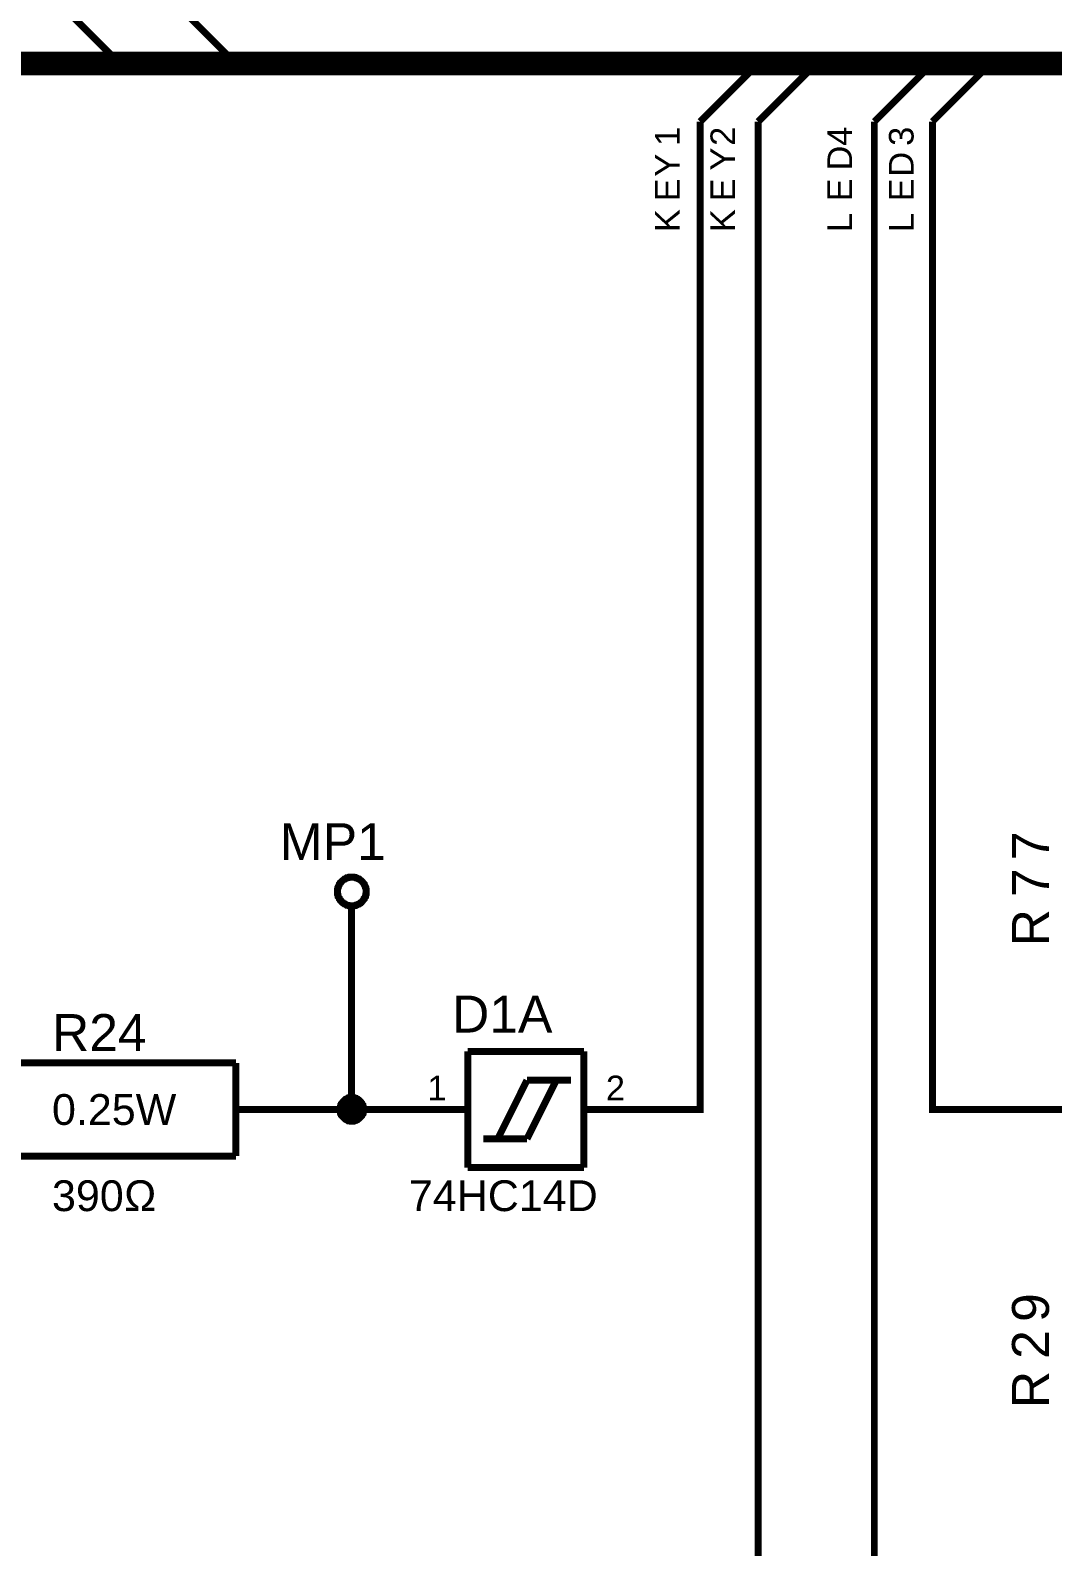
# Model space of a CAD drawing. Header units: millimetres. Extents: x -2024 to 917, y -725 to 13.
# Drawn here: x 325.8 to 369.8, y -600.1 to -534.9 of the extents above; entities that cross this region are included whole.
import ezdxf

# ---------------------------------------------------------------- set-up
doc = ezdxf.new("R2010")
doc.units = ezdxf.units.MM
doc.layers.add('Sheet', color=255, linetype='Continuous')
doc.styles.get("Standard").update_dxf_attribs({"font": 'arial.ttf'})

msp = doc.modelspace()

# ---------------------------------------------------------------- linework, layer by layer
at = {"layer": 'Sheet'}
for points, const_width in [([(327.156, -533.79), (329.655, -536.291)], 0.3), ([(332.154, -533.79), (334.653, -536.291)], 0.3), ([(599.52, -598.801), (599.52, -536.291), (264.675, -536.291)], 1.016), ([(354.63, -538.791), (357.13, -536.291)], 0.3), ([(357.13, -538.791), (359.629, -536.291)], 0.3), ([(362.128, -538.791), (364.627, -536.291)], 0.3), ([(364.627, -538.791), (367.127, -536.291)], 0.3), ([(352.131, -581.298), (354.63, -581.298), (354.63, -538.791)], 0.3), ([(352.131, -638.79), (357.13, -638.79), (357.13, -538.791)], 0.3), ([(372.125, -638.79), (362.128, -638.79), (362.128, -538.791)], 0.3), ([(372.125, -581.298), (364.627, -581.298), (364.627, -538.791)], 0.3), ([(339.023, -571.925), (339.023, -571.892), (339.023, -571.859), (339.023, -571.826), (339.039, -571.793), (339.039, -571.76), (339.056, -571.743), (339.056, -571.71), (339.072, -571.677), (339.089, -571.661), (339.106, -571.627), (339.106, -571.594), (339.122, -571.578), (339.139, -571.545), (339.172, -571.528), (339.188, -571.495), (339.205, -571.478), (339.221, -571.462), (339.255, -571.445), (339.271, -571.429), (339.304, -571.396), (339.321, -571.379), (339.354, -571.379), (339.37, -571.362), (339.403, -571.346), (339.42, -571.329), (339.453, -571.329), (339.486, -571.313), (339.519, -571.313), (339.536, -571.296), (339.569, -571.296), (339.602, -571.296), (339.635, -571.296)], 0.3), ([(339.635, -571.296), (339.602, -571.296), (339.569, -571.296), (339.536, -571.296), (339.519, -571.313), (339.486, -571.313), (339.453, -571.329), (339.42, -571.329), (339.403, -571.346), (339.37, -571.362), (339.354, -571.379), (339.321, -571.379), (339.304, -571.396), (339.271, -571.429), (339.255, -571.445), (339.221, -571.462), (339.205, -571.478), (339.188, -571.495), (339.172, -571.528), (339.139, -571.545), (339.122, -571.578), (339.106, -571.594), (339.106, -571.627), (339.089, -571.661), (339.072, -571.677), (339.056, -571.71), (339.056, -571.743), (339.039, -571.76), (339.039, -571.793), (339.023, -571.826), (339.023, -571.859), (339.023, -571.892), (339.023, -571.925)], 0.3), ([(339.635, -571.296), (339.668, -571.296), (339.701, -571.296), (339.735, -571.296), (339.768, -571.313), (339.801, -571.313), (339.817, -571.329), (339.85, -571.329), (339.883, -571.346), (339.9, -571.362), (339.933, -571.379), (339.966, -571.379), (339.983, -571.396), (340.016, -571.429), (340.032, -571.445), (340.066, -571.462), (340.082, -571.478), (340.099, -571.495), (340.115, -571.528), (340.132, -571.545), (340.165, -571.578), (340.181, -571.594), (340.181, -571.627), (340.198, -571.661), (340.214, -571.677), (340.231, -571.71), (340.231, -571.743), (340.248, -571.76), (340.248, -571.793), (340.264, -571.826), (340.264, -571.859), (340.264, -571.892), (340.264, -571.925)], 0.3), ([(340.264, -571.925), (340.264, -571.892), (340.264, -571.859), (340.264, -571.826), (340.248, -571.793), (340.248, -571.76), (340.231, -571.743), (340.231, -571.71), (340.214, -571.677), (340.198, -571.661), (340.181, -571.627), (340.181, -571.594), (340.165, -571.578), (340.132, -571.545), (340.115, -571.528), (340.099, -571.495), (340.082, -571.478), (340.066, -571.462), (340.032, -571.445), (340.016, -571.429), (339.983, -571.396), (339.966, -571.379), (339.933, -571.379), (339.9, -571.362), (339.883, -571.346), (339.85, -571.329), (339.817, -571.329), (339.801, -571.313), (339.768, -571.313), (339.735, -571.296), (339.701, -571.296), (339.668, -571.296), (339.635, -571.296)], 0.3), ([(339.635, -572.538), (339.602, -572.538), (339.569, -572.538), (339.536, -572.538), (339.519, -572.522), (339.486, -572.522), (339.453, -572.505), (339.42, -572.505), (339.403, -572.488), (339.37, -572.472), (339.354, -572.455), (339.321, -572.455), (339.304, -572.439), (339.271, -572.422), (339.255, -572.389), (339.221, -572.373), (339.205, -572.356), (339.188, -572.339), (339.172, -572.306), (339.139, -572.29), (339.122, -572.257), (339.106, -572.24), (339.106, -572.207), (339.089, -572.19), (339.072, -572.157), (339.056, -572.141), (339.056, -572.108), (339.039, -572.075), (339.039, -572.041), (339.023, -572.025), (339.023, -571.992), (339.023, -571.959), (339.023, -571.925)], 0.3), ([(339.023, -571.925), (339.023, -571.925)], 0.3), ([(339.023, -571.925), (339.023, -571.959), (339.023, -571.992), (339.023, -572.025), (339.039, -572.041), (339.039, -572.075), (339.056, -572.108), (339.056, -572.141), (339.072, -572.157), (339.089, -572.19), (339.106, -572.207), (339.106, -572.24), (339.122, -572.257), (339.139, -572.29), (339.172, -572.306), (339.188, -572.339), (339.205, -572.356), (339.221, -572.373), (339.255, -572.389), (339.271, -572.422), (339.304, -572.439), (339.321, -572.455), (339.354, -572.455), (339.37, -572.472), (339.403, -572.488), (339.42, -572.505), (339.453, -572.505), (339.486, -572.522), (339.519, -572.522), (339.536, -572.538), (339.569, -572.538), (339.602, -572.538), (339.635, -572.538)], 0.3), ([(340.264, -571.925), (340.264, -571.959), (340.264, -571.992), (340.264, -572.025), (340.248, -572.041), (340.248, -572.075), (340.231, -572.108), (340.231, -572.141), (340.214, -572.157), (340.198, -572.19), (340.181, -572.207), (340.181, -572.24), (340.165, -572.257), (340.132, -572.29), (340.115, -572.306), (340.099, -572.339), (340.082, -572.356), (340.066, -572.373), (340.032, -572.389), (340.016, -572.422), (339.983, -572.439), (339.966, -572.455), (339.933, -572.455), (339.9, -572.472), (339.883, -572.488), (339.85, -572.505), (339.817, -572.505), (339.801, -572.522), (339.768, -572.522), (339.735, -572.538), (339.701, -572.538), (339.668, -572.538), (339.635, -572.538)], 0.3), ([(339.635, -572.538), (339.668, -572.538), (339.701, -572.538), (339.735, -572.538), (339.768, -572.522), (339.801, -572.522), (339.817, -572.505), (339.85, -572.505), (339.883, -572.488), (339.9, -572.472), (339.933, -572.455), (339.966, -572.455), (339.983, -572.439), (340.016, -572.422), (340.032, -572.389), (340.066, -572.373), (340.082, -572.356), (340.099, -572.339), (340.115, -572.306), (340.132, -572.29), (340.165, -572.257), (340.181, -572.24), (340.181, -572.207), (340.198, -572.19), (340.214, -572.157), (340.231, -572.141), (340.231, -572.108), (340.248, -572.075), (340.248, -572.041), (340.264, -572.025), (340.264, -571.992), (340.264, -571.959), (340.264, -571.925)], 0.3), ([(340.264, -571.925), (340.264, -571.925), (340.264, -571.925), (340.264, -571.925), (340.264, -571.925), (340.264, -571.925), (340.264, -571.925), (340.264, -571.925), (340.264, -571.925), (340.264, -571.925), (340.264, -571.925), (340.264, -571.925), (340.264, -571.925), (340.264, -571.925), (340.264, -571.925), (340.264, -571.925), (340.264, -571.925), (340.264, -571.925), (340.264, -571.925), (340.264, -571.925), (340.264, -571.925), (340.264, -571.925), (340.264, -571.925), (340.264, -571.925), (340.264, -571.925), (340.264, -571.925), (340.264, -571.925), (340.264, -571.925), (340.264, -571.925), (340.264, -571.925), (340.264, -571.925), (340.264, -571.925), (340.264, -571.925)], 0.3), ([(340.264, -571.925), (340.264, -571.925)], 0.3), ([(339.635, -572.538), (339.635, -573.797)], 0.3), ([(339.635, -573.797), (339.635, -581.298)], 0.3), ([(344.634, -578.797), (349.632, -578.797)], 0.3), ([(344.634, -583.798), (344.634, -578.797)], 0.3), ([(349.632, -578.797), (349.632, -583.798)], 0.3), ([(324.656, -579.294), (334.653, -579.294)], 0.3), ([(334.653, -579.294), (334.653, -583.301)], 0.3), ([(345.925, -582.556), (347.182, -580.039)], 0.3), ([(347.182, -580.039), (349.069, -580.039)], 0.3), ([(347.182, -582.556), (348.44, -580.039)], 0.3), ([(339.139, -581.298), (339.139, -581.265), (339.139, -581.248), (339.139, -581.215), (339.155, -581.198), (339.155, -581.165), (339.155, -581.149), (339.172, -581.116), (339.172, -581.099), (339.188, -581.083), (339.205, -581.049), (339.205, -581.033), (339.221, -581.016), (339.238, -581), (339.255, -580.967), (339.271, -580.95), (339.288, -580.934), (339.304, -580.917), (339.321, -580.9), (339.337, -580.884), (339.354, -580.867), (339.387, -580.867), (339.403, -580.851), (339.42, -580.834), (339.453, -580.818), (339.47, -580.818), (339.486, -580.801), (339.519, -580.801), (339.536, -580.801), (339.569, -580.784), (339.586, -580.784), (339.619, -580.784), (339.635, -580.784)], 0.3), ([(339.139, -581.298), (339.139, -581.265), (339.139, -581.248), (339.139, -581.215), (339.155, -581.198), (339.155, -581.165), (339.155, -581.149), (339.172, -581.116), (339.172, -581.099), (339.188, -581.083), (339.205, -581.049), (339.205, -581.033), (339.221, -581.016), (339.238, -581), (339.255, -580.967), (339.271, -580.95), (339.288, -580.934), (339.304, -580.917), (339.321, -580.9), (339.337, -580.884), (339.354, -580.867), (339.387, -580.867), (339.403, -580.851), (339.42, -580.834), (339.453, -580.818), (339.47, -580.818), (339.486, -580.801), (339.519, -580.801), (339.536, -580.801), (339.569, -580.784), (339.586, -580.784), (339.619, -580.784), (339.635, -580.784)], 0.3), ([(339.139, -581.298), (339.139, -581.265), (339.139, -581.248), (339.139, -581.215), (339.155, -581.198), (339.155, -581.165), (339.155, -581.149), (339.172, -581.116), (339.172, -581.099), (339.188, -581.083), (339.205, -581.049), (339.205, -581.033), (339.221, -581.016), (339.238, -581), (339.255, -580.967), (339.271, -580.95), (339.288, -580.934), (339.304, -580.917), (339.321, -580.9), (339.337, -580.884), (339.354, -580.867), (339.387, -580.867), (339.403, -580.851), (339.42, -580.834), (339.453, -580.818), (339.47, -580.818), (339.486, -580.801), (339.519, -580.801), (339.536, -580.801), (339.569, -580.784), (339.586, -580.784), (339.619, -580.784), (339.635, -580.784)], 0.3), ([(339.139, -581.298), (339.139, -581.265), (339.139, -581.248), (339.139, -581.215), (339.155, -581.198), (339.155, -581.165), (339.155, -581.149), (339.172, -581.116), (339.172, -581.099), (339.188, -581.083), (339.205, -581.049), (339.205, -581.033), (339.221, -581.016), (339.238, -581), (339.255, -580.967), (339.271, -580.95), (339.288, -580.934), (339.304, -580.917), (339.321, -580.9), (339.337, -580.884), (339.354, -580.867), (339.387, -580.867), (339.403, -580.851), (339.42, -580.834), (339.453, -580.818), (339.47, -580.818), (339.486, -580.801), (339.519, -580.801), (339.536, -580.801), (339.569, -580.784), (339.586, -580.784), (339.619, -580.784), (339.635, -580.784)], 0.3), ([(339.635, -580.784), (339.635, -580.784)], 0.3), ([(339.635, -580.784), (339.668, -580.784), (339.685, -580.784), (339.718, -580.784), (339.735, -580.801), (339.768, -580.801), (339.784, -580.801), (339.817, -580.818), (339.834, -580.818), (339.85, -580.834), (339.883, -580.851), (339.9, -580.867), (339.917, -580.867), (339.933, -580.884), (339.966, -580.9), (339.983, -580.917), (339.999, -580.934), (340.016, -580.95), (340.032, -580.967), (340.049, -581), (340.066, -581.016), (340.066, -581.033), (340.082, -581.049), (340.099, -581.083), (340.115, -581.099), (340.115, -581.116), (340.132, -581.149), (340.132, -581.165), (340.132, -581.198), (340.148, -581.215), (340.148, -581.248), (340.148, -581.265), (340.148, -581.298)], 0.3), ([(339.635, -580.784), (339.635, -580.784)], 0.3), ([(339.635, -580.784), (339.668, -580.784), (339.685, -580.784), (339.718, -580.784), (339.735, -580.801), (339.768, -580.801), (339.784, -580.801), (339.817, -580.818), (339.834, -580.818), (339.85, -580.834), (339.883, -580.851), (339.9, -580.867), (339.917, -580.867), (339.933, -580.884), (339.966, -580.9), (339.983, -580.917), (339.999, -580.934), (340.016, -580.95), (340.032, -580.967), (340.049, -581), (340.066, -581.016), (340.066, -581.033), (340.082, -581.049), (340.099, -581.083), (340.115, -581.099), (340.115, -581.116), (340.132, -581.149), (340.132, -581.165), (340.132, -581.198), (340.148, -581.215), (340.148, -581.248), (340.148, -581.265), (340.148, -581.298)], 0.3), ([(339.635, -580.784), (339.635, -580.784)], 0.3), ([(339.635, -580.784), (339.668, -580.784), (339.685, -580.784), (339.718, -580.784), (339.735, -580.801), (339.768, -580.801), (339.784, -580.801), (339.817, -580.818), (339.834, -580.818), (339.85, -580.834), (339.883, -580.851), (339.9, -580.867), (339.917, -580.867), (339.933, -580.884), (339.966, -580.9), (339.983, -580.917), (339.999, -580.934), (340.016, -580.95), (340.032, -580.967), (340.049, -581), (340.066, -581.016), (340.066, -581.033), (340.082, -581.049), (340.099, -581.083), (340.115, -581.099), (340.115, -581.116), (340.132, -581.149), (340.132, -581.165), (340.132, -581.198), (340.148, -581.215), (340.148, -581.248), (340.148, -581.265), (340.148, -581.298)], 0.3), ([(339.635, -580.784), (339.635, -580.784)], 0.3), ([(339.635, -580.784), (339.668, -580.784), (339.685, -580.784), (339.718, -580.784), (339.735, -580.801), (339.768, -580.801), (339.784, -580.801), (339.817, -580.818), (339.834, -580.818), (339.85, -580.834), (339.883, -580.851), (339.9, -580.867), (339.917, -580.867), (339.933, -580.884), (339.966, -580.9), (339.983, -580.917), (339.999, -580.934), (340.016, -580.95), (340.032, -580.967), (340.049, -581), (340.066, -581.016), (340.066, -581.033), (340.082, -581.049), (340.099, -581.083), (340.115, -581.099), (340.115, -581.116), (340.132, -581.149), (340.132, -581.165), (340.132, -581.198), (340.148, -581.215), (340.148, -581.248), (340.148, -581.265), (340.148, -581.298)], 0.3), ([(334.653, -581.298), (337.136, -581.298)], 0.3), ([(337.136, -581.298), (339.635, -581.298), (342.134, -581.298)], 0.3), ([(339.635, -581.795), (339.619, -581.795), (339.586, -581.795), (339.569, -581.795), (339.536, -581.778), (339.519, -581.778), (339.486, -581.778), (339.47, -581.761), (339.453, -581.761), (339.42, -581.745), (339.403, -581.728), (339.387, -581.728), (339.354, -581.712), (339.337, -581.695), (339.321, -581.679), (339.304, -581.662), (339.288, -581.646), (339.271, -581.629), (339.255, -581.612), (339.238, -581.596), (339.221, -581.579), (339.205, -581.563), (339.205, -581.53), (339.188, -581.513), (339.172, -581.497), (339.172, -581.463), (339.155, -581.447), (339.155, -581.43), (339.155, -581.397), (339.139, -581.381), (339.139, -581.347), (339.139, -581.331), (339.139, -581.298)], 0.3), ([(339.139, -581.298), (339.139, -581.298)], 0.3), ([(339.635, -581.795), (339.619, -581.795), (339.586, -581.795), (339.569, -581.795), (339.536, -581.778), (339.519, -581.778), (339.486, -581.778), (339.47, -581.761), (339.453, -581.761), (339.42, -581.745), (339.403, -581.728), (339.387, -581.728), (339.354, -581.712), (339.337, -581.695), (339.321, -581.679), (339.304, -581.662), (339.288, -581.646), (339.271, -581.629), (339.255, -581.612), (339.238, -581.596), (339.221, -581.579), (339.205, -581.563), (339.205, -581.53), (339.188, -581.513), (339.172, -581.497), (339.172, -581.463), (339.155, -581.447), (339.155, -581.43), (339.155, -581.397), (339.139, -581.381), (339.139, -581.347), (339.139, -581.331), (339.139, -581.298)], 0.3), ([(339.139, -581.298), (339.139, -581.298)], 0.3), ([(339.635, -581.795), (339.619, -581.795), (339.586, -581.795), (339.569, -581.795), (339.536, -581.778), (339.519, -581.778), (339.486, -581.778), (339.47, -581.761), (339.453, -581.761), (339.42, -581.745), (339.403, -581.728), (339.387, -581.728), (339.354, -581.712), (339.337, -581.695), (339.321, -581.679), (339.304, -581.662), (339.288, -581.646), (339.271, -581.629), (339.255, -581.612), (339.238, -581.596), (339.221, -581.579), (339.205, -581.563), (339.205, -581.53), (339.188, -581.513), (339.172, -581.497), (339.172, -581.463), (339.155, -581.447), (339.155, -581.43), (339.155, -581.397), (339.139, -581.381), (339.139, -581.347), (339.139, -581.331), (339.139, -581.298)], 0.3), ([(339.139, -581.298), (339.139, -581.298)], 0.3), ([(339.635, -581.795), (339.619, -581.795), (339.586, -581.795), (339.569, -581.795), (339.536, -581.778), (339.519, -581.778), (339.486, -581.778), (339.47, -581.761), (339.453, -581.761), (339.42, -581.745), (339.403, -581.728), (339.387, -581.728), (339.354, -581.712), (339.337, -581.695), (339.321, -581.679), (339.304, -581.662), (339.288, -581.646), (339.271, -581.629), (339.255, -581.612), (339.238, -581.596), (339.221, -581.579), (339.205, -581.563), (339.205, -581.53), (339.188, -581.513), (339.172, -581.497), (339.172, -581.463), (339.155, -581.447), (339.155, -581.43), (339.155, -581.397), (339.139, -581.381), (339.139, -581.347), (339.139, -581.331), (339.139, -581.298)], 0.3), ([(339.139, -581.298), (339.139, -581.298)], 0.3), ([(339.139, -581.298), (339.139, -581.265), (339.139, -581.248), (339.139, -581.215), (339.155, -581.198), (339.155, -581.165), (339.155, -581.149), (339.172, -581.116), (339.172, -581.099), (339.188, -581.083), (339.205, -581.049), (339.205, -581.033), (339.221, -581.016), (339.238, -581), (339.255, -580.967), (339.271, -580.95), (339.288, -580.934), (339.304, -580.917), (339.321, -580.9), (339.337, -580.884), (339.354, -580.867), (339.387, -580.867), (339.403, -580.851), (339.42, -580.834), (339.453, -580.818), (339.47, -580.818), (339.486, -580.801), (339.519, -580.801), (339.536, -580.801), (339.569, -580.784), (339.586, -580.784), (339.619, -580.784), (339.635, -580.784)], 0.0991), ([(339.139, -581.298), (339.139, -581.265), (339.139, -581.248), (339.139, -581.215), (339.155, -581.198), (339.155, -581.165), (339.155, -581.149), (339.172, -581.116), (339.172, -581.099), (339.188, -581.083), (339.205, -581.049), (339.205, -581.033), (339.221, -581.016), (339.238, -581), (339.255, -580.967), (339.271, -580.95), (339.288, -580.934), (339.304, -580.917), (339.321, -580.9), (339.337, -580.884), (339.354, -580.867), (339.387, -580.867), (339.403, -580.851), (339.42, -580.834), (339.453, -580.818), (339.47, -580.818), (339.486, -580.801), (339.519, -580.801), (339.536, -580.801), (339.569, -580.784), (339.586, -580.784), (339.619, -580.784), (339.635, -580.784)], 0.0991), ([(339.139, -581.298), (339.139, -581.265), (339.139, -581.248), (339.139, -581.215), (339.155, -581.198), (339.155, -581.165), (339.155, -581.149), (339.172, -581.116), (339.172, -581.099), (339.188, -581.083), (339.205, -581.049), (339.205, -581.033), (339.221, -581.016), (339.238, -581), (339.255, -580.967), (339.271, -580.95), (339.288, -580.934), (339.304, -580.917), (339.321, -580.9), (339.337, -580.884), (339.354, -580.867), (339.387, -580.867), (339.403, -580.851), (339.42, -580.834), (339.453, -580.818), (339.47, -580.818), (339.486, -580.801), (339.519, -580.801), (339.536, -580.801), (339.569, -580.784), (339.586, -580.784), (339.619, -580.784), (339.635, -580.784)], 0.0991), ([(339.139, -581.298), (339.139, -581.265), (339.139, -581.248), (339.139, -581.215), (339.155, -581.198), (339.155, -581.165), (339.155, -581.149), (339.172, -581.116), (339.172, -581.099), (339.188, -581.083), (339.205, -581.049), (339.205, -581.033), (339.221, -581.016), (339.238, -581), (339.255, -580.967), (339.271, -580.95), (339.288, -580.934), (339.304, -580.917), (339.321, -580.9), (339.337, -580.884), (339.354, -580.867), (339.387, -580.867), (339.403, -580.851), (339.42, -580.834), (339.453, -580.818), (339.47, -580.818), (339.486, -580.801), (339.519, -580.801), (339.536, -580.801), (339.569, -580.784), (339.586, -580.784), (339.619, -580.784), (339.635, -580.784)], 0.0991), ([(339.635, -581.795), (339.619, -581.795), (339.586, -581.795), (339.569, -581.795), (339.536, -581.778), (339.519, -581.778), (339.486, -581.778), (339.47, -581.761), (339.453, -581.761), (339.42, -581.745), (339.403, -581.728), (339.387, -581.728), (339.354, -581.712), (339.337, -581.695), (339.321, -581.679), (339.304, -581.662), (339.288, -581.646), (339.271, -581.629), (339.255, -581.612), (339.238, -581.596), (339.221, -581.579), (339.205, -581.563), (339.205, -581.53), (339.188, -581.513), (339.172, -581.497), (339.172, -581.463), (339.155, -581.447), (339.155, -581.43), (339.155, -581.397), (339.139, -581.381), (339.139, -581.347), (339.139, -581.331), (339.139, -581.298)], 0.0991), ([(339.139, -581.298), (339.139, -581.298)], 0.0991), ([(339.635, -581.795), (339.619, -581.795), (339.586, -581.795), (339.569, -581.795), (339.536, -581.778), (339.519, -581.778), (339.486, -581.778), (339.47, -581.761), (339.453, -581.761), (339.42, -581.745), (339.403, -581.728), (339.387, -581.728), (339.354, -581.712), (339.337, -581.695), (339.321, -581.679), (339.304, -581.662), (339.288, -581.646), (339.271, -581.629), (339.255, -581.612), (339.238, -581.596), (339.221, -581.579), (339.205, -581.563), (339.205, -581.53), (339.188, -581.513), (339.172, -581.497), (339.172, -581.463), (339.155, -581.447), (339.155, -581.43), (339.155, -581.397), (339.139, -581.381), (339.139, -581.347), (339.139, -581.331), (339.139, -581.298)], 0.0991), ([(339.139, -581.298), (339.139, -581.298)], 0.0991), ([(339.635, -581.795), (339.619, -581.795), (339.586, -581.795), (339.569, -581.795), (339.536, -581.778), (339.519, -581.778), (339.486, -581.778), (339.47, -581.761), (339.453, -581.761), (339.42, -581.745), (339.403, -581.728), (339.387, -581.728), (339.354, -581.712), (339.337, -581.695), (339.321, -581.679), (339.304, -581.662), (339.288, -581.646), (339.271, -581.629), (339.255, -581.612), (339.238, -581.596), (339.221, -581.579), (339.205, -581.563), (339.205, -581.53), (339.188, -581.513), (339.172, -581.497), (339.172, -581.463), (339.155, -581.447), (339.155, -581.43), (339.155, -581.397), (339.139, -581.381), (339.139, -581.347), (339.139, -581.331), (339.139, -581.298)], 0.0991), ([(339.139, -581.298), (339.139, -581.298)], 0.0991), ([(339.635, -581.795), (339.619, -581.795), (339.586, -581.795), (339.569, -581.795), (339.536, -581.778), (339.519, -581.778), (339.486, -581.778), (339.47, -581.761), (339.453, -581.761), (339.42, -581.745), (339.403, -581.728), (339.387, -581.728), (339.354, -581.712), (339.337, -581.695), (339.321, -581.679), (339.304, -581.662), (339.288, -581.646), (339.271, -581.629), (339.255, -581.612), (339.238, -581.596), (339.221, -581.579), (339.205, -581.563), (339.205, -581.53), (339.188, -581.513), (339.172, -581.497), (339.172, -581.463), (339.155, -581.447), (339.155, -581.43), (339.155, -581.397), (339.139, -581.381), (339.139, -581.347), (339.139, -581.331), (339.139, -581.298)], 0.0991), ([(339.139, -581.298), (339.139, -581.298)], 0.0991), ([(340.148, -581.298), (340.148, -581.331), (340.148, -581.347), (340.148, -581.381), (340.132, -581.397), (340.132, -581.43), (340.132, -581.447), (340.115, -581.463), (340.115, -581.497), (340.099, -581.513), (340.082, -581.53), (340.066, -581.563), (340.066, -581.579), (340.049, -581.596), (340.032, -581.612), (340.016, -581.629), (339.999, -581.646), (339.983, -581.662), (339.966, -581.679), (339.933, -581.695), (339.917, -581.712), (339.9, -581.728), (339.883, -581.728), (339.85, -581.745), (339.834, -581.761), (339.817, -581.761), (339.784, -581.778), (339.768, -581.778), (339.735, -581.778), (339.718, -581.795), (339.685, -581.795), (339.668, -581.795), (339.635, -581.795)], 0.3), ([(340.148, -581.298), (340.148, -581.331), (340.148, -581.347), (340.148, -581.381), (340.132, -581.397), (340.132, -581.43), (340.132, -581.447), (340.115, -581.463), (340.115, -581.497), (340.099, -581.513), (340.082, -581.53), (340.066, -581.563), (340.066, -581.579), (340.049, -581.596), (340.032, -581.612), (340.016, -581.629), (339.999, -581.646), (339.983, -581.662), (339.966, -581.679), (339.933, -581.695), (339.917, -581.712), (339.9, -581.728), (339.883, -581.728), (339.85, -581.745), (339.834, -581.761), (339.817, -581.761), (339.784, -581.778), (339.768, -581.778), (339.735, -581.778), (339.718, -581.795), (339.685, -581.795), (339.668, -581.795), (339.635, -581.795)], 0.3), ([(340.148, -581.298), (340.148, -581.331), (340.148, -581.347), (340.148, -581.381), (340.132, -581.397), (340.132, -581.43), (340.132, -581.447), (340.115, -581.463), (340.115, -581.497), (340.099, -581.513), (340.082, -581.53), (340.066, -581.563), (340.066, -581.579), (340.049, -581.596), (340.032, -581.612), (340.016, -581.629), (339.999, -581.646), (339.983, -581.662), (339.966, -581.679), (339.933, -581.695), (339.917, -581.712), (339.9, -581.728), (339.883, -581.728), (339.85, -581.745), (339.834, -581.761), (339.817, -581.761), (339.784, -581.778), (339.768, -581.778), (339.735, -581.778), (339.718, -581.795), (339.685, -581.795), (339.668, -581.795), (339.635, -581.795)], 0.3), ([(340.148, -581.298), (340.148, -581.331), (340.148, -581.347), (340.148, -581.381), (340.132, -581.397), (340.132, -581.43), (340.132, -581.447), (340.115, -581.463), (340.115, -581.497), (340.099, -581.513), (340.082, -581.53), (340.066, -581.563), (340.066, -581.579), (340.049, -581.596), (340.032, -581.612), (340.016, -581.629), (339.999, -581.646), (339.983, -581.662), (339.966, -581.679), (339.933, -581.695), (339.917, -581.712), (339.9, -581.728), (339.883, -581.728), (339.85, -581.745), (339.834, -581.761), (339.817, -581.761), (339.784, -581.778), (339.768, -581.778), (339.735, -581.778), (339.718, -581.795), (339.685, -581.795), (339.668, -581.795), (339.635, -581.795)], 0.3), ([(339.635, -580.784), (339.635, -580.784)], 0.0991), ([(339.635, -580.784), (339.668, -580.784), (339.685, -580.784), (339.718, -580.784), (339.735, -580.801), (339.768, -580.801), (339.784, -580.801), (339.817, -580.818), (339.834, -580.818), (339.85, -580.834), (339.883, -580.851), (339.9, -580.867), (339.917, -580.867), (339.933, -580.884), (339.966, -580.9), (339.983, -580.917), (339.999, -580.934), (340.016, -580.95), (340.032, -580.967), (340.049, -581), (340.066, -581.016), (340.066, -581.033), (340.082, -581.049), (340.099, -581.083), (340.115, -581.099), (340.115, -581.116), (340.132, -581.149), (340.132, -581.165), (340.132, -581.198), (340.148, -581.215), (340.148, -581.248), (340.148, -581.265), (340.148, -581.298)], 0.0991), ([(339.635, -580.784), (339.635, -580.784)], 0.0991), ([(339.635, -580.784), (339.668, -580.784), (339.685, -580.784), (339.718, -580.784), (339.735, -580.801), (339.768, -580.801), (339.784, -580.801), (339.817, -580.818), (339.834, -580.818), (339.85, -580.834), (339.883, -580.851), (339.9, -580.867), (339.917, -580.867), (339.933, -580.884), (339.966, -580.9), (339.983, -580.917), (339.999, -580.934), (340.016, -580.95), (340.032, -580.967), (340.049, -581), (340.066, -581.016), (340.066, -581.033), (340.082, -581.049), (340.099, -581.083), (340.115, -581.099), (340.115, -581.116), (340.132, -581.149), (340.132, -581.165), (340.132, -581.198), (340.148, -581.215), (340.148, -581.248), (340.148, -581.265), (340.148, -581.298)], 0.0991), ([(339.635, -580.784), (339.635, -580.784)], 0.0991), ([(339.635, -580.784), (339.668, -580.784), (339.685, -580.784), (339.718, -580.784), (339.735, -580.801), (339.768, -580.801), (339.784, -580.801), (339.817, -580.818), (339.834, -580.818), (339.85, -580.834), (339.883, -580.851), (339.9, -580.867), (339.917, -580.867), (339.933, -580.884), (339.966, -580.9), (339.983, -580.917), (339.999, -580.934), (340.016, -580.95), (340.032, -580.967), (340.049, -581), (340.066, -581.016), (340.066, -581.033), (340.082, -581.049), (340.099, -581.083), (340.115, -581.099), (340.115, -581.116), (340.132, -581.149), (340.132, -581.165), (340.132, -581.198), (340.148, -581.215), (340.148, -581.248), (340.148, -581.265), (340.148, -581.298)], 0.0991), ([(339.635, -580.784), (339.635, -580.784)], 0.0991), ([(339.635, -580.784), (339.668, -580.784), (339.685, -580.784), (339.718, -580.784), (339.735, -580.801), (339.768, -580.801), (339.784, -580.801), (339.817, -580.818), (339.834, -580.818), (339.85, -580.834), (339.883, -580.851), (339.9, -580.867), (339.917, -580.867), (339.933, -580.884), (339.966, -580.9), (339.983, -580.917), (339.999, -580.934), (340.016, -580.95), (340.032, -580.967), (340.049, -581), (340.066, -581.016), (340.066, -581.033), (340.082, -581.049), (340.099, -581.083), (340.115, -581.099), (340.115, -581.116), (340.132, -581.149), (340.132, -581.165), (340.132, -581.198), (340.148, -581.215), (340.148, -581.248), (340.148, -581.265), (340.148, -581.298)], 0.0991), ([(340.148, -581.298), (340.148, -581.331), (340.148, -581.347), (340.148, -581.381), (340.132, -581.397), (340.132, -581.43), (340.132, -581.447), (340.115, -581.463), (340.115, -581.497), (340.099, -581.513), (340.082, -581.53), (340.066, -581.563), (340.066, -581.579), (340.049, -581.596), (340.032, -581.612), (340.016, -581.629), (339.999, -581.646), (339.983, -581.662), (339.966, -581.679), (339.933, -581.695), (339.917, -581.712), (339.9, -581.728), (339.883, -581.728), (339.85, -581.745), (339.834, -581.761), (339.817, -581.761), (339.784, -581.778), (339.768, -581.778), (339.735, -581.778), (339.718, -581.795), (339.685, -581.795), (339.668, -581.795), (339.635, -581.795)], 0.0991), ([(340.148, -581.298), (340.148, -581.331), (340.148, -581.347), (340.148, -581.381), (340.132, -581.397), (340.132, -581.43), (340.132, -581.447), (340.115, -581.463), (340.115, -581.497), (340.099, -581.513), (340.082, -581.53), (340.066, -581.563), (340.066, -581.579), (340.049, -581.596), (340.032, -581.612), (340.016, -581.629), (339.999, -581.646), (339.983, -581.662), (339.966, -581.679), (339.933, -581.695), (339.917, -581.712), (339.9, -581.728), (339.883, -581.728), (339.85, -581.745), (339.834, -581.761), (339.817, -581.761), (339.784, -581.778), (339.768, -581.778), (339.735, -581.778), (339.718, -581.795), (339.685, -581.795), (339.668, -581.795), (339.635, -581.795)], 0.0991), ([(340.148, -581.298), (340.148, -581.331), (340.148, -581.347), (340.148, -581.381), (340.132, -581.397), (340.132, -581.43), (340.132, -581.447), (340.115, -581.463), (340.115, -581.497), (340.099, -581.513), (340.082, -581.53), (340.066, -581.563), (340.066, -581.579), (340.049, -581.596), (340.032, -581.612), (340.016, -581.629), (339.999, -581.646), (339.983, -581.662), (339.966, -581.679), (339.933, -581.695), (339.917, -581.712), (339.9, -581.728), (339.883, -581.728), (339.85, -581.745), (339.834, -581.761), (339.817, -581.761), (339.784, -581.778), (339.768, -581.778), (339.735, -581.778), (339.718, -581.795), (339.685, -581.795), (339.668, -581.795), (339.635, -581.795)], 0.0991), ([(340.148, -581.298), (340.148, -581.331), (340.148, -581.347), (340.148, -581.381), (340.132, -581.397), (340.132, -581.43), (340.132, -581.447), (340.115, -581.463), (340.115, -581.497), (340.099, -581.513), (340.082, -581.53), (340.066, -581.563), (340.066, -581.579), (340.049, -581.596), (340.032, -581.612), (340.016, -581.629), (339.999, -581.646), (339.983, -581.662), (339.966, -581.679), (339.933, -581.695), (339.917, -581.712), (339.9, -581.728), (339.883, -581.728), (339.85, -581.745), (339.834, -581.761), (339.817, -581.761), (339.784, -581.778), (339.768, -581.778), (339.735, -581.778), (339.718, -581.795), (339.685, -581.795), (339.668, -581.795), (339.635, -581.795)], 0.0991), ([(340.148, -581.298), (340.148, -581.298), (340.148, -581.298), (340.148, -581.298), (340.148, -581.298), (340.148, -581.298), (340.148, -581.298), (340.148, -581.298), (340.148, -581.298), (340.148, -581.298), (340.148, -581.298), (340.148, -581.298), (340.148, -581.298), (340.148, -581.298), (340.148, -581.298), (340.148, -581.298), (340.148, -581.298), (340.148, -581.298), (340.148, -581.298), (340.148, -581.298), (340.148, -581.298), (340.148, -581.298), (340.148, -581.298), (340.148, -581.298), (340.148, -581.298), (340.148, -581.298), (340.148, -581.298), (340.148, -581.298), (340.148, -581.298), (340.148, -581.298), (340.148, -581.298), (340.148, -581.298), (340.148, -581.298)], 0.3), ([(340.148, -581.298), (340.148, -581.298)], 0.3), ([(340.148, -581.298), (340.148, -581.298), (340.148, -581.298), (340.148, -581.298), (340.148, -581.298), (340.148, -581.298), (340.148, -581.298), (340.148, -581.298), (340.148, -581.298), (340.148, -581.298), (340.148, -581.298), (340.148, -581.298), (340.148, -581.298), (340.148, -581.298), (340.148, -581.298), (340.148, -581.298), (340.148, -581.298), (340.148, -581.298), (340.148, -581.298), (340.148, -581.298), (340.148, -581.298), (340.148, -581.298), (340.148, -581.298), (340.148, -581.298), (340.148, -581.298), (340.148, -581.298), (340.148, -581.298), (340.148, -581.298), (340.148, -581.298), (340.148, -581.298), (340.148, -581.298), (340.148, -581.298), (340.148, -581.298)], 0.3), ([(340.148, -581.298), (340.148, -581.298)], 0.3), ([(340.148, -581.298), (340.148, -581.298), (340.148, -581.298), (340.148, -581.298), (340.148, -581.298), (340.148, -581.298), (340.148, -581.298), (340.148, -581.298), (340.148, -581.298), (340.148, -581.298), (340.148, -581.298), (340.148, -581.298), (340.148, -581.298), (340.148, -581.298), (340.148, -581.298), (340.148, -581.298), (340.148, -581.298), (340.148, -581.298), (340.148, -581.298), (340.148, -581.298), (340.148, -581.298), (340.148, -581.298), (340.148, -581.298), (340.148, -581.298), (340.148, -581.298), (340.148, -581.298), (340.148, -581.298), (340.148, -581.298), (340.148, -581.298), (340.148, -581.298), (340.148, -581.298), (340.148, -581.298), (340.148, -581.298)], 0.3), ([(340.148, -581.298), (340.148, -581.298)], 0.3), ([(340.148, -581.298), (340.148, -581.298), (340.148, -581.298), (340.148, -581.298), (340.148, -581.298), (340.148, -581.298), (340.148, -581.298), (340.148, -581.298), (340.148, -581.298), (340.148, -581.298), (340.148, -581.298), (340.148, -581.298), (340.148, -581.298), (340.148, -581.298), (340.148, -581.298), (340.148, -581.298), (340.148, -581.298), (340.148, -581.298), (340.148, -581.298), (340.148, -581.298), (340.148, -581.298), (340.148, -581.298), (340.148, -581.298), (340.148, -581.298), (340.148, -581.298), (340.148, -581.298), (340.148, -581.298), (340.148, -581.298), (340.148, -581.298), (340.148, -581.298), (340.148, -581.298), (340.148, -581.298), (340.148, -581.298)], 0.3), ([(340.148, -581.298), (340.148, -581.298)], 0.3), ([(340.148, -581.298), (340.148, -581.298), (340.148, -581.298), (340.148, -581.298), (340.148, -581.298), (340.148, -581.298), (340.148, -581.298), (340.148, -581.298), (340.148, -581.298), (340.148, -581.298), (340.148, -581.298), (340.148, -581.298), (340.148, -581.298), (340.148, -581.298), (340.148, -581.298), (340.148, -581.298), (340.148, -581.298), (340.148, -581.298), (340.148, -581.298), (340.148, -581.298), (340.148, -581.298), (340.148, -581.298), (340.148, -581.298), (340.148, -581.298), (340.148, -581.298), (340.148, -581.298), (340.148, -581.298), (340.148, -581.298), (340.148, -581.298), (340.148, -581.298), (340.148, -581.298), (340.148, -581.298), (340.148, -581.298)], 0.0991), ([(340.148, -581.298), (340.148, -581.298)], 0.0991), ([(340.148, -581.298), (340.148, -581.298), (340.148, -581.298), (340.148, -581.298), (340.148, -581.298), (340.148, -581.298), (340.148, -581.298), (340.148, -581.298), (340.148, -581.298), (340.148, -581.298), (340.148, -581.298), (340.148, -581.298), (340.148, -581.298), (340.148, -581.298), (340.148, -581.298), (340.148, -581.298), (340.148, -581.298), (340.148, -581.298), (340.148, -581.298), (340.148, -581.298), (340.148, -581.298), (340.148, -581.298), (340.148, -581.298), (340.148, -581.298), (340.148, -581.298), (340.148, -581.298), (340.148, -581.298), (340.148, -581.298), (340.148, -581.298), (340.148, -581.298), (340.148, -581.298), (340.148, -581.298), (340.148, -581.298)], 0.0991), ([(340.148, -581.298), (340.148, -581.298)], 0.0991), ([(340.148, -581.298), (340.148, -581.298), (340.148, -581.298), (340.148, -581.298), (340.148, -581.298), (340.148, -581.298), (340.148, -581.298), (340.148, -581.298), (340.148, -581.298), (340.148, -581.298), (340.148, -581.298), (340.148, -581.298), (340.148, -581.298), (340.148, -581.298), (340.148, -581.298), (340.148, -581.298), (340.148, -581.298), (340.148, -581.298), (340.148, -581.298), (340.148, -581.298), (340.148, -581.298), (340.148, -581.298), (340.148, -581.298), (340.148, -581.298), (340.148, -581.298), (340.148, -581.298), (340.148, -581.298), (340.148, -581.298), (340.148, -581.298), (340.148, -581.298), (340.148, -581.298), (340.148, -581.298), (340.148, -581.298)], 0.0991), ([(340.148, -581.298), (340.148, -581.298)], 0.0991), ([(340.148, -581.298), (340.148, -581.298), (340.148, -581.298), (340.148, -581.298), (340.148, -581.298), (340.148, -581.298), (340.148, -581.298), (340.148, -581.298), (340.148, -581.298), (340.148, -581.298), (340.148, -581.298), (340.148, -581.298), (340.148, -581.298), (340.148, -581.298), (340.148, -581.298), (340.148, -581.298), (340.148, -581.298), (340.148, -581.298), (340.148, -581.298), (340.148, -581.298), (340.148, -581.298), (340.148, -581.298), (340.148, -581.298), (340.148, -581.298), (340.148, -581.298), (340.148, -581.298), (340.148, -581.298), (340.148, -581.298), (340.148, -581.298), (340.148, -581.298), (340.148, -581.298), (340.148, -581.298), (340.148, -581.298)], 0.0991), ([(340.148, -581.298), (340.148, -581.298)], 0.0991), ([(344.634, -581.298), (342.134, -581.298)], 0.3), ([(349.632, -581.298), (352.131, -581.298)], 0.3), ([(345.296, -582.556), (347.182, -582.556)], 0.3), ([(324.656, -583.301), (334.653, -583.301)], 0.3), ([(349.632, -583.798), (344.634, -583.798)], 0.3)]:
    msp.add_lwpolyline(points, dxfattribs=dict(at, const_width=const_width))
at = {"layer": 'Sheet', "const_width": 0.508}
msp.add_lwpolyline([(339.332, -581.286, 1), (339.84, -581.286, 1)], format="xyb", close=True, dxfattribs=at)

# ---------------------------------------------------------------- texts
at = {"layer": 'Sheet', "color": 2}
for s, p in [('1', (353.753, -539.834)), ('2', (356.137, -539.834)), ('4', (361.168, -539.834)), ('3', (363.816, -539.834)), ('Y', (353.753, -541.159)), ('Y', (356.137, -540.894)), ('D', (361.168, -540.894)), ('D', (363.816, -541.159)), ('E', (353.753, -542.219)), ('E', (356.137, -542.219)), ('E', (361.168, -542.219)), ('E', (363.816, -542.219)), ('K', (353.753, -543.544)), ('K', (356.137, -543.544)), ('L', (361.168, -543.544)), ('L', (363.816, -543.544))]:
    msp.add_text(s, height=1.06, rotation=90, dxfattribs=at).set_placement(p)
at = {"layer": 'Sheet'}
for s, height, p in [('MP1', 1.5897, (336.54, -570.568)), ('D1A', 1.5897, (343.955, -577.986)), ('R24', 1.5897, (326.742, -578.781)), ('1', 1.06, (342.896, -580.9)), ('2', 1.06, (350.575, -580.9)), ('0.25W', 1.3247, (326.742, -581.96)), ('390Ω', 1.3247, (326.742, -585.669)), ('74HC14D', 1.3247, (342.101, -585.669))]:
    msp.add_text(s, height=height, dxfattribs=at).set_placement(p)
for s, p in [('7', (369.642, -570.568)), ('7', (369.642, -572.157)), ('R', (369.642, -574.277)), ('9', (369.642, -590.438)), ('2', (369.642, -592.028)), ('R', (369.642, -594.147))]:
    msp.add_text(s, height=1.59, rotation=90, dxfattribs=at).set_placement(p)

doc.saveas('drawing.dxf')
